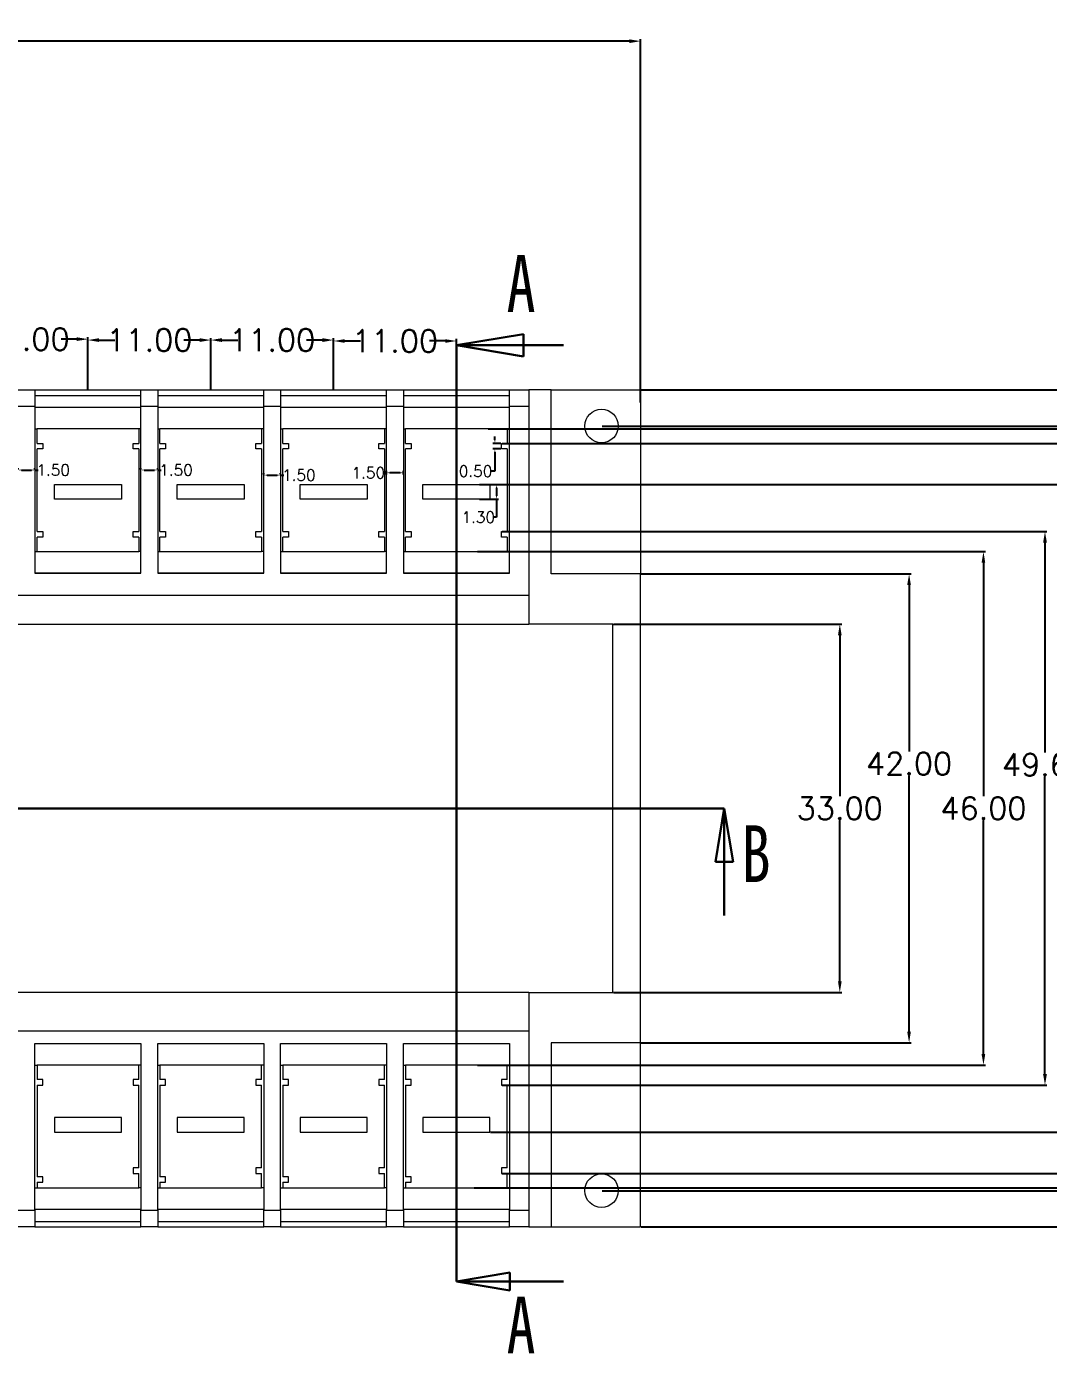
# Model space of a CAD drawing. Header units: inches. Extents: x 2858 to 4955, y 1126 to 1648.
# Drawn here: x 3147.8 to 3239.4, y 1414.1 to 1533 of the extents above; entities that cross this region are included whole.
import ezdxf

# ---------------------------------------------------------------- set-up
doc = ezdxf.new("R2010")
doc.units = ezdxf.units.IN
doc.header["$LTSCALE"] = 15
doc.linetypes.add('PHANTOM', pattern=[12.7, 6.35, -1.27, 1.27, -1.27, 1.27, -1.27])
doc.styles.add('SLDTEXTSTYLE0', font='TXT', dxfattribs={"width": 0.75})
doc.styles.get("Standard").update_dxf_attribs({"font": 'txt', "bigfont": 'gbcbig.shx'})
doc.dimstyles.new('1.5', dxfattribs={"dimtxt": 1, "dimasz": 0.3, "dimexe": 0.18, "dimexo": 0.0625, "dimgap": 0.09, "dimtad": 0, "dimtih": 1, "dimtoh": 1, "dimzin": 0, "dimdsep": 46, "dimtxsty": 'Standard', "dimcen": 0, "dimadec": 0, "dimazin": 2, "dimtfac": 1, "dimtofl": 0, "dimtmove": 0, "dimatfit": 3, "dimfxl": 1, "dimtolj": 1, "dimtzin": 0, "dimarcsym": 0})
doc.dimstyles.new('2.5', dxfattribs={"dimtxt": 2, "dimasz": 1, "dimexe": 0.18, "dimexo": 0.0625, "dimgap": 0.09, "dimtad": 0, "dimtih": 1, "dimtoh": 1, "dimzin": 0, "dimdsep": 46, "dimtxsty": 'Standard', "dimcen": 1, "dimadec": 0, "dimazin": 2, "dimtfac": 1, "dimtofl": 0, "dimtmove": 0, "dimatfit": 3, "dimfxl": 1, "dimtolj": 1, "dimtzin": 0, "dimarcsym": 0})

# ---------------------------------------------------------------- blocks, each defined once
blk = doc.blocks.new('_CLOSED')
at = {"color": 0, "linetype": 'ByBlock', "lineweight": -2}
for p, q in [((-1, 0.166667), (0, 0)), ((-1, 0.166667), (-1, -0.166667)), ((0, 0), (-1, -0.166667)), ((0, 0), (-1, 0))]:
    blk.add_line(p, q, dxfattribs=at)
blk = doc.blocks.new('*D381')
at = {"color": 0, "lineweight": -2}
for p, q in [((3202.89, 1500.43), (3271.88, 1500.43)), ((3271.7, 1499.43), (3271.7, 1464.02)), ((3271.7, 1426.43), (3271.7, 1461.84)), ((3202.89, 1425.43), (3271.88, 1425.43))]:
    blk.add_line(p, q, dxfattribs=at)
at = {"color": 0}
for points in [[(3271.54, 1499.43), (3271.87, 1499.43), (3271.7, 1500.43)], [(3271.54, 1426.43), (3271.87, 1426.43), (3271.7, 1425.43)]]:
    blk.add_solid(points, dxfattribs=at)
at = {"layer": 'Defpoints', "color": 0}
for p in [(3202.83, 1500.43), (3271.7, 1500.43), (3202.83, 1425.43)]:
    blk.add_point(p, dxfattribs=at)
at = {"color": 0, "insert": (3271.7, 1462.93), "char_height": 2, "attachment_point": 5}
blk.add_mtext('\\A1;75.00', dxfattribs=at)
blk = doc.blocks.new('*D382')
at = {"color": 0, "lineweight": -2}
for p, q in [((3199.39, 1497.18), (3264.96, 1497.18)), ((3264.78, 1496.18), (3264.78, 1458.49)), ((3264.78, 1429.68), (3264.78, 1456.31)), ((3199.39, 1428.68), (3264.96, 1428.68))]:
    blk.add_line(p, q, dxfattribs=at)
at = {"color": 0}
for points in [[(3264.61, 1496.18), (3264.94, 1496.18), (3264.78, 1497.18)], [(3264.61, 1429.68), (3264.94, 1429.68), (3264.78, 1428.68)]]:
    blk.add_solid(points, dxfattribs=at)
at = {"layer": 'Defpoints', "color": 0}
for p in [(3199.33, 1497.18), (3264.78, 1497.18), (3199.33, 1428.68)]:
    blk.add_point(p, dxfattribs=at)
at = {"color": 0, "insert": (3264.78, 1457.4), "char_height": 2, "attachment_point": 5}
blk.add_mtext('\\A1;68.50', dxfattribs=at)
blk = doc.blocks.new('*D384')
at = {"color": 0, "lineweight": -2}
for p, q in [((3200.39, 1479.43), (3220.85, 1479.43)), ((3220.67, 1478.43), (3220.67, 1464.02)), ((3220.67, 1447.43), (3220.67, 1461.84)), ((3200.39, 1446.43), (3220.85, 1446.43))]:
    blk.add_line(p, q, dxfattribs=at)
at = {"color": 0}
for points in [[(3220.51, 1478.43), (3220.84, 1478.43), (3220.67, 1479.43)], [(3220.51, 1447.43), (3220.84, 1447.43), (3220.67, 1446.43)]]:
    blk.add_solid(points, dxfattribs=at)
at = {"layer": 'Defpoints', "color": 0}
for p in [(3200.33, 1479.43), (3220.67, 1479.43), (3200.33, 1446.43)]:
    blk.add_point(p, dxfattribs=at)
at = {"color": 0, "insert": (3220.67, 1462.93), "char_height": 2, "attachment_point": 5}
blk.add_mtext('\\A1;33.00', dxfattribs=at)
blk = doc.blocks.new('*D385')
at = {"color": 0, "lineweight": -2}
for p, q in [((3202.89, 1483.93), (3227.06, 1483.93)), ((3226.88, 1482.93), (3226.88, 1468.03)), ((3226.88, 1442.93), (3226.88, 1465.85)), ((3202.89, 1441.93), (3227.06, 1441.93))]:
    blk.add_line(p, q, dxfattribs=at)
at = {"color": 0}
for points in [[(3226.71, 1482.93), (3227.04, 1482.93), (3226.88, 1483.93)], [(3226.71, 1442.93), (3227.04, 1442.93), (3226.88, 1441.93)]]:
    blk.add_solid(points, dxfattribs=at)
at = {"layer": 'Defpoints', "color": 0}
for p in [(3202.83, 1483.93), (3226.88, 1483.93), (3202.83, 1441.93)]:
    blk.add_point(p, dxfattribs=at)
at = {"color": 0, "insert": (3226.88, 1466.94), "char_height": 2, "attachment_point": 5}
blk.add_mtext('\\A1;42.00', dxfattribs=at)
blk = doc.blocks.new('*D386')
at = {"color": 0, "lineweight": -2}
for p, q in [((3188.23, 1485.93), (3233.72, 1485.93)), ((3233.54, 1484.93), (3233.54, 1464.02)), ((3233.54, 1440.93), (3233.54, 1461.84)), ((3188.23, 1439.93), (3233.72, 1439.93))]:
    blk.add_line(p, q, dxfattribs=at)
at = {"color": 0}
for points in [[(3233.37, 1484.93), (3233.7, 1484.93), (3233.54, 1485.93)], [(3233.37, 1440.93), (3233.7, 1440.93), (3233.54, 1439.93)]]:
    blk.add_solid(points, dxfattribs=at)
at = {"layer": 'Defpoints', "color": 0}
for p in [(3188.17, 1485.93), (3233.54, 1485.93), (3188.17, 1439.93)]:
    blk.add_point(p, dxfattribs=at)
at = {"color": 0, "insert": (3233.54, 1462.93), "char_height": 2, "attachment_point": 5}
blk.add_mtext('\\A1;46.00', dxfattribs=at)
blk = doc.blocks.new('*D387')
at = {"color": 0, "lineweight": -2}
for p, q in [((3190.44, 1487.73), (3239.23, 1487.73)), ((3239.05, 1486.73), (3239.05, 1467.93)), ((3239.05, 1439.13), (3239.05, 1465.75)), ((3190.44, 1438.13), (3239.23, 1438.13))]:
    blk.add_line(p, q, dxfattribs=at)
at = {"color": 0}
for points in [[(3238.88, 1486.73), (3239.22, 1486.73), (3239.05, 1487.73)], [(3238.88, 1439.13), (3239.22, 1439.13), (3239.05, 1438.13)]]:
    blk.add_solid(points, dxfattribs=at)
at = {"layer": 'Defpoints', "color": 0}
for p in [(3190.38, 1487.73), (3190.38, 1438.13), (3239.05, 1438.13)]:
    blk.add_point(p, dxfattribs=at)
at = {"color": 0, "insert": (3239.05, 1466.84), "char_height": 2, "attachment_point": 5}
blk.add_mtext('\\A1;49.60', dxfattribs=at)
blk = doc.blocks.new('*D388')
at = {"color": 0, "lineweight": -2}
for p, q in [((3189.39, 1491.93), (3246.73, 1491.93)), ((3246.55, 1490.93), (3246.55, 1464.02)), ((3246.55, 1434.93), (3246.55, 1461.84)), ((3189.39, 1433.93), (3246.73, 1433.93))]:
    blk.add_line(p, q, dxfattribs=at)
at = {"color": 0}
for points in [[(3246.38, 1490.93), (3246.71, 1490.93), (3246.55, 1491.93)], [(3246.38, 1434.93), (3246.71, 1434.93), (3246.55, 1433.93)]]:
    blk.add_solid(points, dxfattribs=at)
at = {"layer": 'Defpoints', "color": 0}
for p in [(3189.33, 1491.93), (3246.55, 1491.93), (3189.33, 1433.93)]:
    blk.add_point(p, dxfattribs=at)
at = {"color": 0, "insert": (3246.55, 1462.93), "char_height": 2, "attachment_point": 5}
blk.add_mtext('\\A1;58.00', dxfattribs=at)
blk = doc.blocks.new('*D389')
at = {"color": 0, "lineweight": -2}
for p, q in [((3190.44, 1495.63), (3253.83, 1495.63)), ((3253.65, 1494.63), (3253.65, 1468.47)), ((3253.65, 1431.23), (3253.65, 1466.29)), ((3190.44, 1430.23), (3253.83, 1430.23))]:
    blk.add_line(p, q, dxfattribs=at)
at = {"color": 0}
for points in [[(3253.48, 1494.63), (3253.81, 1494.63), (3253.65, 1495.63)], [(3253.48, 1431.23), (3253.81, 1431.23), (3253.65, 1430.23)]]:
    blk.add_solid(points, dxfattribs=at)
at = {"layer": 'Defpoints', "color": 0}
for p in [(3190.38, 1495.63), (3253.65, 1495.63), (3190.38, 1430.23)]:
    blk.add_point(p, dxfattribs=at)
at = {"color": 0, "insert": (3253.65, 1467.38), "char_height": 2, "attachment_point": 5}
blk.add_mtext('\\A1;65.40', dxfattribs=at)
blk = doc.blocks.new('*D390')
at = {"color": 0, "lineweight": -2}
for p, q in [((3189.17, 1496.93), (3259.57, 1496.93)), ((3259.39, 1495.93), (3259.39, 1464.02)), ((3259.39, 1429.93), (3259.39, 1461.84)), ((3187.93, 1428.93), (3259.57, 1428.93))]:
    blk.add_line(p, q, dxfattribs=at)
at = {"color": 0}
for points in [[(3259.23, 1495.93), (3259.56, 1495.93), (3259.39, 1496.93)], [(3259.23, 1429.93), (3259.56, 1429.93), (3259.39, 1428.93)]]:
    blk.add_solid(points, dxfattribs=at)
at = {"layer": 'Defpoints', "color": 0}
for p in [(3189.11, 1496.93), (3187.87, 1428.93), (3259.39, 1428.93)]:
    blk.add_point(p, dxfattribs=at)
at = {"color": 0, "insert": (3259.39, 1462.93), "char_height": 2, "attachment_point": 5}
blk.add_mtext('\\A1;68.00', dxfattribs=at)
blk = doc.blocks.new('*D391')
at = {"color": 0, "lineweight": -2}
for p, q in [((3070.83, 1500.49), (3070.83, 1531.84)), ((3071.83, 1531.66), (3132.41, 1531.66)), ((3201.83, 1531.66), (3141.25, 1531.66)), ((3202.83, 1499.3), (3202.83, 1531.84))]:
    blk.add_line(p, q, dxfattribs=at)
at = {"color": 0}
for points in [[(3071.83, 1531.82), (3071.83, 1531.49), (3070.83, 1531.66)], [(3201.83, 1531.82), (3201.83, 1531.49), (3202.83, 1531.66)]]:
    blk.add_solid(points, dxfattribs=at)
at = {"layer": 'Defpoints', "color": 0}
for p in [(3202.83, 1531.66), (3070.83, 1500.43), (3202.83, 1499.24)]:
    blk.add_point(p, dxfattribs=at)
at = {"color": 0, "insert": (3136.83, 1531.66), "char_height": 2, "attachment_point": 5}
blk.add_mtext('\\A1;132.00', dxfattribs=at)
blk = doc.blocks.new('*D393')
at = {"color": 0, "lineweight": -2}
for p, q in [((3190.32, 1495.63), (3189.6, 1495.63)), ((3189.78, 1495.93), (3189.78, 1496.23)), ((3190.32, 1495.13), (3189.6, 1495.13)), ((3189.78, 1494.83), (3189.78, 1493.13)), ((3189.78, 1493.13), (3189.48, 1493.13))]:
    blk.add_line(p, q, dxfattribs=at)
at = {"color": 0}
for points in [[(3189.73, 1495.93), (3189.83, 1495.93), (3189.78, 1495.63)], [(3189.73, 1494.83), (3189.83, 1494.83), (3189.78, 1495.13)]]:
    blk.add_solid(points, dxfattribs=at)
at = {"layer": 'Defpoints', "color": 0}
for p in [(3189.78, 1495.63), (3190.38, 1495.63), (3190.38, 1495.13)]:
    blk.add_point(p, dxfattribs=at)
at = {"color": 0, "insert": (3188.05, 1493.13), "char_height": 1, "attachment_point": 5}
blk.add_mtext('\\A1;0.50', dxfattribs=at)
blk = doc.blocks.new('*D394')
at = {"color": 0, "lineweight": -2}
for p, q in [((3188.41, 1491.93), (3190.11, 1491.93)), ((3189.93, 1491.63), (3189.93, 1490.93)), ((3188.41, 1490.63), (3190.11, 1490.63)), ((3189.93, 1490.63), (3189.93, 1489.01)), ((3189.93, 1489.01), (3189.63, 1489.01))]:
    blk.add_line(p, q, dxfattribs=at)
at = {"color": 0}
for points in [[(3189.88, 1491.63), (3189.98, 1491.63), (3189.93, 1491.93)], [(3189.88, 1490.93), (3189.98, 1490.93), (3189.93, 1490.63)]]:
    blk.add_solid(points, dxfattribs=at)
at = {"layer": 'Defpoints', "color": 0}
for p in [(3188.34, 1491.93), (3188.34, 1490.63), (3189.93, 1490.63)]:
    blk.add_point(p, dxfattribs=at)
at = {"color": 0, "insert": (3188.29, 1489.01), "char_height": 1, "attachment_point": 5}
blk.add_mtext('\\A1;1.30', dxfattribs=at)
blk = doc.blocks.new('*D402')
at = {"color": 0, "lineweight": -2}
for p, q in [((3142.33, 1500.55), (3142.33, 1505.14)), ((3143.33, 1504.96), (3144.74, 1504.96)), ((3152.33, 1504.96), (3150.92, 1504.96)), ((3153.33, 1500.49), (3153.33, 1505.14))]:
    blk.add_line(p, q, dxfattribs=at)
at = {"color": 0}
for points in [[(3143.33, 1505.13), (3143.33, 1504.8), (3142.33, 1504.96)], [(3152.33, 1505.13), (3152.33, 1504.8), (3153.33, 1504.96)]]:
    blk.add_solid(points, dxfattribs=at)
at = {"layer": 'Defpoints', "color": 0}
for p in [(3153.33, 1504.96), (3142.33, 1500.49), (3153.33, 1500.43)]:
    blk.add_point(p, dxfattribs=at)
at = {"color": 0, "insert": (3147.83, 1504.96), "char_height": 2, "attachment_point": 5}
blk.add_mtext('\\A1;11.00', dxfattribs=at)
blk = doc.blocks.new('*D403')
at = {"color": 0, "lineweight": -2}
for p, q in [((3153.33, 1500.55), (3153.33, 1505.06)), ((3164.33, 1500.55), (3164.33, 1505.06)), ((3154.33, 1504.88), (3155.74, 1504.88)), ((3163.33, 1504.88), (3161.92, 1504.88))]:
    blk.add_line(p, q, dxfattribs=at)
at = {"color": 0}
for points in [[(3154.33, 1505.05), (3154.33, 1504.71), (3153.33, 1504.88)], [(3163.33, 1505.05), (3163.33, 1504.71), (3164.33, 1504.88)]]:
    blk.add_solid(points, dxfattribs=at)
at = {"layer": 'Defpoints', "color": 0}
for p in [(3164.33, 1504.88), (3153.33, 1500.49), (3164.33, 1500.49)]:
    blk.add_point(p, dxfattribs=at)
at = {"color": 0, "insert": (3158.83, 1504.88), "char_height": 2, "attachment_point": 5}
blk.add_mtext('\\A1;11.00', dxfattribs=at)
blk = doc.blocks.new('*D404')
at = {"color": 0, "lineweight": -2}
for p, q in [((3164.33, 1500.49), (3164.33, 1505.06)), ((3175.33, 1500.49), (3175.33, 1505.06)), ((3165.33, 1504.88), (3166.74, 1504.88)), ((3174.33, 1504.88), (3172.92, 1504.88))]:
    blk.add_line(p, q, dxfattribs=at)
at = {"color": 0}
for points in [[(3165.33, 1505.05), (3165.33, 1504.71), (3164.33, 1504.88)], [(3174.33, 1505.05), (3174.33, 1504.71), (3175.33, 1504.88)]]:
    blk.add_solid(points, dxfattribs=at)
at = {"layer": 'Defpoints', "color": 0}
for p in [(3175.33, 1504.88), (3164.33, 1500.43), (3175.33, 1500.43)]:
    blk.add_point(p, dxfattribs=at)
at = {"color": 0, "insert": (3169.83, 1504.88), "char_height": 2, "attachment_point": 5}
blk.add_mtext('\\A1;11.00', dxfattribs=at)
blk = doc.blocks.new('*D405')
at = {"color": 0, "lineweight": -2}
for p, q in [((3175.33, 1500.49), (3175.33, 1504.98)), ((3186.33, 1500.49), (3186.33, 1504.98)), ((3176.33, 1504.8), (3177.74, 1504.8)), ((3185.33, 1504.8), (3183.92, 1504.8))]:
    blk.add_line(p, q, dxfattribs=at)
at = {"color": 0}
for points in [[(3176.33, 1504.96), (3176.33, 1504.63), (3175.33, 1504.8)], [(3185.33, 1504.96), (3185.33, 1504.63), (3186.33, 1504.8)]]:
    blk.add_solid(points, dxfattribs=at)
at = {"layer": 'Defpoints', "color": 0}
for p in [(3175.33, 1504.8), (3175.33, 1500.43), (3186.33, 1500.43)]:
    blk.add_point(p, dxfattribs=at)
at = {"color": 0, "insert": (3180.83, 1504.8), "char_height": 2, "attachment_point": 5}
blk.add_mtext('\\A1;11.00', dxfattribs=at)
blk = doc.blocks.new('*D416')
at = {"color": 0, "lineweight": -2}
for p, q in [((3147.08, 1493.3), (3147.08, 1493.42)), ((3147.38, 1493.24), (3148.28, 1493.24)), ((3148.58, 1493.3), (3148.58, 1493.42)), ((3148.58, 1493.24), (3148.88, 1493.24))]:
    blk.add_line(p, q, dxfattribs=at)
at = {"color": 0}
for points in [[(3147.38, 1493.29), (3147.38, 1493.19), (3147.08, 1493.24)], [(3148.28, 1493.29), (3148.28, 1493.19), (3148.58, 1493.24)]]:
    blk.add_solid(points, dxfattribs=at)
at = {"layer": 'Defpoints', "color": 0}
for p in [(3147.08, 1493.24), (3148.58, 1493.24), (3148.58, 1493.24)]:
    blk.add_point(p, dxfattribs=at)
at = {"color": 0, "insert": (3150.22, 1493.24), "char_height": 1, "attachment_point": 5}
blk.add_mtext('\\A1;1.50', dxfattribs=at)
blk = doc.blocks.new('*D417')
at = {"color": 0, "lineweight": -2}
for p, q in [((3158.08, 1493.3), (3158.08, 1493.42)), ((3158.38, 1493.24), (3159.28, 1493.24)), ((3159.58, 1493.3), (3159.58, 1493.42)), ((3159.58, 1493.24), (3159.88, 1493.24))]:
    blk.add_line(p, q, dxfattribs=at)
at = {"color": 0}
for points in [[(3158.38, 1493.29), (3158.38, 1493.19), (3158.08, 1493.24)], [(3159.28, 1493.29), (3159.28, 1493.19), (3159.58, 1493.24)]]:
    blk.add_solid(points, dxfattribs=at)
at = {"layer": 'Defpoints', "color": 0}
for p in [(3158.08, 1493.24), (3159.58, 1493.24), (3159.58, 1493.24)]:
    blk.add_point(p, dxfattribs=at)
at = {"color": 0, "insert": (3161.22, 1493.24), "char_height": 1, "attachment_point": 5}
blk.add_mtext('\\A1;1.50', dxfattribs=at)
blk = doc.blocks.new('*D418')
at = {"color": 0, "lineweight": -2}
for p, q in [((3169.08, 1492.84), (3169.08, 1492.96)), ((3169.38, 1492.78), (3170.28, 1492.78)), ((3170.58, 1492.84), (3170.58, 1492.96)), ((3170.58, 1492.78), (3170.88, 1492.78))]:
    blk.add_line(p, q, dxfattribs=at)
at = {"color": 0}
for points in [[(3169.38, 1492.83), (3169.38, 1492.73), (3169.08, 1492.78)], [(3170.28, 1492.83), (3170.28, 1492.73), (3170.58, 1492.78)]]:
    blk.add_solid(points, dxfattribs=at)
at = {"layer": 'Defpoints', "color": 0}
for p in [(3169.08, 1492.78), (3170.58, 1492.78), (3170.58, 1492.78)]:
    blk.add_point(p, dxfattribs=at)
at = {"color": 0, "insert": (3172.22, 1492.78), "char_height": 1, "attachment_point": 5}
blk.add_mtext('\\A1;1.50', dxfattribs=at)
blk = doc.blocks.new('*D419')
at = {"color": 0, "lineweight": -2}
for p, q in [((3180.08, 1492.84), (3180.08, 1493.17)), ((3181.58, 1492.84), (3181.58, 1493.17)), ((3180.08, 1492.99), (3179.78, 1492.99)), ((3181.28, 1492.99), (3180.38, 1492.99))]:
    blk.add_line(p, q, dxfattribs=at)
at = {"color": 0}
for points in [[(3180.38, 1493.04), (3180.38, 1492.94), (3180.08, 1492.99)], [(3181.28, 1493.04), (3181.28, 1492.94), (3181.58, 1492.99)]]:
    blk.add_solid(points, dxfattribs=at)
at = {"layer": 'Defpoints', "color": 0}
for p in [(3180.08, 1492.99), (3180.08, 1492.78), (3181.58, 1492.78)]:
    blk.add_point(p, dxfattribs=at)
at = {"color": 0, "insert": (3178.44, 1492.99), "char_height": 1, "attachment_point": 5}
blk.add_mtext('\\A1;1.50', dxfattribs=at)

msp = doc.modelspace()

# ---------------------------------------------------------------- linework, layer by layer
at = {"color": 1, "linetype": 'PHANTOM', "lineweight": 30}
for p, q in [((3186.33, 1504.41), (3186.33, 1420.548)), ((3210.327, 1462.93), (3060.792, 1462.93))]:
    msp.add_line(p, q, dxfattribs=at)
at = {"color": 7, "linetype": 'Continuous', "lineweight": 30}
for p, q in [((3195.93, 1504.41), (3186.33, 1504.41)), ((3210.327, 1453.33), (3210.327, 1462.93)), ((3195.93, 1420.548), (3186.33, 1420.548))]:
    msp.add_line(p, q, dxfattribs=at)
at = {"color": 7, "linetype": 'Continuous', "lineweight": 15}
for p, q in [((3147.08, 1500.43), (3148.58, 1500.43)), ((3148.58, 1500.43), (3148.58, 1498.93)), ((3148.58, 1500.43), (3158.08, 1500.43)), ((3158.08, 1500.43), (3159.58, 1500.43)), ((3158.08, 1498.93), (3158.08, 1500.43)), ((3159.58, 1500.43), (3159.58, 1498.93)), ((3159.58, 1500.43), (3169.08, 1500.43)), ((3169.08, 1500.43), (3170.58, 1500.43)), ((3169.08, 1498.93), (3169.08, 1500.43)), ((3170.58, 1500.43), (3170.58, 1498.93)), ((3170.58, 1500.43), (3180.08, 1500.43)), ((3180.08, 1500.43), (3181.58, 1500.43)), ((3180.08, 1498.93), (3180.08, 1500.43)), ((3181.58, 1500.43), (3181.58, 1498.93)), ((3181.58, 1500.43), (3191.08, 1500.43)), ((3191.08, 1498.93), (3191.08, 1500.43)), ((3191.08, 1500.43), (3192.83, 1500.43)), ((3192.83, 1500.43), (3192.83, 1479.43)), ((3194.83, 1500.43), (3192.83, 1500.43)), ((3194.83, 1483.93), (3194.83, 1500.43)), ((3194.83, 1500.43), (3202.83, 1500.43)), ((3202.83, 1500.43), (3202.83, 1483.93)), ((3148.58, 1499.93), (3158.08, 1499.93)), ((3159.58, 1499.93), (3169.08, 1499.93)), ((3170.58, 1499.93), (3180.08, 1499.93)), ((3181.58, 1499.93), (3191.08, 1499.93)), ((3148.58, 1498.93), (3147.08, 1498.93)), ((3148.58, 1498.93), (3148.58, 1483.988)), ((3148.58, 1498.87), (3158.08, 1498.87)), ((3158.08, 1483.988), (3158.08, 1498.93)), ((3159.58, 1498.93), (3158.08, 1498.93)), ((3159.58, 1498.93), (3159.58, 1483.988)), ((3159.58, 1498.87), (3169.08, 1498.87)), ((3169.08, 1483.988), (3169.08, 1498.93)), ((3170.58, 1498.93), (3169.08, 1498.93)), ((3170.58, 1498.93), (3170.58, 1483.988)), ((3170.58, 1498.87), (3180.08, 1498.87)), ((3180.08, 1483.988), (3180.08, 1498.93)), ((3181.58, 1498.93), (3180.08, 1498.93)), ((3181.58, 1498.93), (3181.58, 1483.988)), ((3181.58, 1498.87), (3191.08, 1498.87)), ((3192.83, 1498.93), (3191.08, 1498.93)), ((3191.08, 1483.988), (3191.08, 1498.93)), ((3148.58, 1496.93), (3148.78, 1496.93)), ((3157.88, 1496.93), (3148.78, 1496.93)), ((3148.78, 1495.63), (3148.78, 1496.93)), ((3158.08, 1496.93), (3157.88, 1496.93)), ((3157.88, 1496.93), (3157.88, 1495.63)), ((3159.58, 1496.93), (3159.78, 1496.93)), ((3168.88, 1496.93), (3159.78, 1496.93)), ((3159.78, 1495.63), (3159.78, 1496.93)), ((3169.08, 1496.93), (3168.88, 1496.93)), ((3168.88, 1496.93), (3168.88, 1495.63)), ((3170.58, 1496.93), (3170.78, 1496.93)), ((3179.88, 1496.93), (3170.78, 1496.93)), ((3170.78, 1495.63), (3170.78, 1496.93)), ((3180.08, 1496.93), (3179.88, 1496.93)), ((3179.88, 1496.93), (3179.88, 1495.63)), ((3181.58, 1496.93), (3181.78, 1496.93)), ((3190.88, 1496.93), (3181.78, 1496.93)), ((3181.78, 1495.63), (3181.78, 1496.93)), ((3191.08, 1496.93), (3190.88, 1496.93)), ((3190.88, 1496.93), (3190.88, 1495.63)), ((3148.78, 1495.63), (3149.28, 1495.63)), ((3149.28, 1495.63), (3149.28, 1495.13)), ((3157.38, 1495.63), (3157.88, 1495.63)), ((3157.38, 1495.13), (3157.38, 1495.63)), ((3159.78, 1495.63), (3160.28, 1495.63)), ((3160.28, 1495.63), (3160.28, 1495.13)), ((3168.38, 1495.13), (3168.38, 1495.63)), ((3168.38, 1495.63), (3168.88, 1495.63)), ((3170.78, 1495.63), (3171.28, 1495.63)), ((3171.28, 1495.63), (3171.28, 1495.13)), ((3179.38, 1495.13), (3179.38, 1495.63)), ((3179.38, 1495.63), (3179.88, 1495.63)), ((3181.78, 1495.63), (3182.28, 1495.63)), ((3182.28, 1495.63), (3182.28, 1495.13)), ((3190.38, 1495.13), (3190.38, 1495.63)), ((3190.38, 1495.63), (3190.88, 1495.63)), ((3149.28, 1495.13), (3148.78, 1495.13)), ((3148.78, 1487.73), (3148.78, 1495.13)), ((3157.88, 1495.13), (3157.38, 1495.13)), ((3157.88, 1495.13), (3157.88, 1487.73)), ((3160.28, 1495.13), (3159.78, 1495.13)), ((3159.78, 1487.73), (3159.78, 1495.13)), ((3168.88, 1495.13), (3168.38, 1495.13)), ((3168.88, 1495.13), (3168.88, 1487.73)), ((3171.28, 1495.13), (3170.78, 1495.13)), ((3170.78, 1487.73), (3170.78, 1495.13)), ((3179.88, 1495.13), (3179.38, 1495.13)), ((3179.88, 1495.13), (3179.88, 1487.73)), ((3182.28, 1495.13), (3181.78, 1495.13)), ((3181.78, 1487.73), (3181.78, 1495.13)), ((3190.88, 1495.13), (3190.38, 1495.13)), ((3190.88, 1495.13), (3190.88, 1487.73)), ((3150.33, 1491.93), (3156.33, 1491.93)), ((3150.33, 1490.63), (3150.33, 1491.93)), ((3156.33, 1491.93), (3156.33, 1490.63)), ((3161.33, 1491.93), (3167.33, 1491.93)), ((3161.33, 1490.63), (3161.33, 1491.93)), ((3167.33, 1491.93), (3167.33, 1490.63)), ((3172.33, 1491.93), (3178.33, 1491.93)), ((3172.33, 1490.63), (3172.33, 1491.93)), ((3178.33, 1491.93), (3178.33, 1490.63)), ((3183.33, 1490.63), (3183.33, 1491.93)), ((3183.33, 1491.93), (3189.33, 1491.93)), ((3189.33, 1491.93), (3189.33, 1490.63)), ((3156.33, 1490.63), (3150.33, 1490.63)), ((3167.33, 1490.63), (3161.33, 1490.63)), ((3178.33, 1490.63), (3172.33, 1490.63)), ((3189.33, 1490.63), (3183.33, 1490.63)), ((3148.78, 1487.73), (3149.28, 1487.73)), ((3149.28, 1487.23), (3148.78, 1487.23)), ((3148.78, 1485.93), (3148.78, 1487.23)), ((3149.28, 1487.73), (3149.28, 1487.23)), ((3157.38, 1487.23), (3157.38, 1487.73)), ((3157.38, 1487.73), (3157.88, 1487.73)), ((3157.88, 1487.23), (3157.38, 1487.23)), ((3157.88, 1487.23), (3157.88, 1485.93)), ((3159.78, 1487.73), (3160.28, 1487.73)), ((3160.28, 1487.23), (3159.78, 1487.23)), ((3159.78, 1485.93), (3159.78, 1487.23)), ((3160.28, 1487.73), (3160.28, 1487.23)), ((3168.38, 1487.23), (3168.38, 1487.73)), ((3168.38, 1487.73), (3168.88, 1487.73)), ((3168.88, 1487.23), (3168.38, 1487.23)), ((3168.88, 1487.23), (3168.88, 1485.93)), ((3170.78, 1487.73), (3171.28, 1487.73)), ((3171.28, 1487.23), (3170.78, 1487.23)), ((3170.78, 1485.93), (3170.78, 1487.23)), ((3171.28, 1487.73), (3171.28, 1487.23)), ((3179.38, 1487.23), (3179.38, 1487.73)), ((3179.38, 1487.73), (3179.88, 1487.73)), ((3179.88, 1487.23), (3179.38, 1487.23)), ((3179.88, 1487.23), (3179.88, 1485.93)), ((3181.78, 1487.73), (3182.28, 1487.73)), ((3182.28, 1487.23), (3181.78, 1487.23)), ((3181.78, 1485.93), (3181.78, 1487.23)), ((3182.28, 1487.73), (3182.28, 1487.23)), ((3190.38, 1487.23), (3190.38, 1487.73)), ((3190.38, 1487.73), (3190.88, 1487.73)), ((3190.88, 1487.23), (3190.38, 1487.23)), ((3190.88, 1487.23), (3190.88, 1485.93)), ((3148.58, 1485.93), (3148.78, 1485.93)), ((3148.78, 1485.93), (3157.88, 1485.93)), ((3158.08, 1485.93), (3157.88, 1485.93)), ((3159.58, 1485.93), (3159.78, 1485.93)), ((3159.78, 1485.93), (3168.88, 1485.93)), ((3169.08, 1485.93), (3168.88, 1485.93)), ((3170.58, 1485.93), (3170.78, 1485.93)), ((3170.78, 1485.93), (3179.88, 1485.93)), ((3180.08, 1485.93), (3179.88, 1485.93)), ((3181.58, 1485.93), (3181.78, 1485.93)), ((3181.78, 1485.93), (3190.88, 1485.93)), ((3191.08, 1485.93), (3190.88, 1485.93)), ((3158.08, 1483.99), (3148.58, 1483.99)), ((3148.58, 1483.988), (3158.08, 1483.988)), ((3169.08, 1483.99), (3159.58, 1483.99)), ((3159.58, 1483.988), (3169.08, 1483.988)), ((3180.08, 1483.99), (3170.58, 1483.99)), ((3170.58, 1483.988), (3180.08, 1483.988)), ((3191.08, 1483.99), (3181.58, 1483.99)), ((3181.58, 1483.988), (3191.08, 1483.988)), ((3202.83, 1483.93), (3194.83, 1483.93)), ((3202.83, 1441.93), (3202.83, 1483.93)), ((3192.83, 1481.988), (3080.83, 1481.988)), ((3080.83, 1479.43), (3192.83, 1479.43)), ((3200.33, 1479.43), (3192.83, 1479.43)), ((3200.33, 1446.43), (3200.33, 1479.43)), ((3192.83, 1446.43), (3080.83, 1446.43)), ((3192.83, 1446.43), (3200.33, 1446.43)), ((3192.83, 1446.43), (3192.83, 1425.43)), ((3080.83, 1442.988), (3192.83, 1442.988)), ((3202.83, 1441.93), (3194.83, 1441.93)), ((3194.83, 1441.93), (3194.83, 1425.43)), ((3202.83, 1425.43), (3202.83, 1441.93)), ((3148.58, 1441.871), (3158.08, 1441.871)), ((3148.58, 1426.93), (3148.58, 1441.871)), ((3148.58, 1441.87), (3158.08, 1441.87)), ((3158.08, 1441.871), (3158.08, 1426.93)), ((3159.58, 1441.871), (3169.08, 1441.871)), ((3159.58, 1426.93), (3159.58, 1441.871)), ((3159.58, 1441.87), (3169.08, 1441.87)), ((3169.08, 1441.871), (3169.08, 1426.93)), ((3170.58, 1441.871), (3180.08, 1441.871)), ((3170.58, 1426.93), (3170.58, 1441.871)), ((3170.58, 1441.87), (3180.08, 1441.87)), ((3180.08, 1441.871), (3180.08, 1426.93)), ((3181.58, 1441.871), (3191.08, 1441.871)), ((3181.58, 1426.93), (3181.58, 1441.871)), ((3181.58, 1441.87), (3191.08, 1441.87)), ((3191.08, 1441.871), (3191.08, 1426.93)), ((3148.58, 1439.93), (3148.78, 1439.93)), ((3157.88, 1439.93), (3148.78, 1439.93)), ((3148.78, 1439.93), (3148.78, 1438.63)), ((3158.08, 1439.93), (3157.88, 1439.93)), ((3157.88, 1438.63), (3157.88, 1439.93)), ((3159.58, 1439.93), (3159.78, 1439.93)), ((3168.88, 1439.93), (3159.78, 1439.93)), ((3159.78, 1439.93), (3159.78, 1438.63)), ((3169.08, 1439.93), (3168.88, 1439.93)), ((3168.88, 1438.63), (3168.88, 1439.93)), ((3170.58, 1439.93), (3170.78, 1439.93)), ((3179.88, 1439.93), (3170.78, 1439.93)), ((3170.78, 1439.93), (3170.78, 1438.63)), ((3180.08, 1439.93), (3179.88, 1439.93)), ((3179.88, 1438.63), (3179.88, 1439.93)), ((3181.58, 1439.93), (3181.78, 1439.93)), ((3190.88, 1439.93), (3181.78, 1439.93)), ((3181.78, 1439.93), (3181.78, 1438.63)), ((3191.08, 1439.93), (3190.88, 1439.93)), ((3190.88, 1438.63), (3190.88, 1439.93)), ((3149.28, 1438.63), (3148.78, 1438.63)), ((3149.28, 1438.13), (3149.28, 1438.63)), ((3157.38, 1438.63), (3157.38, 1438.13)), ((3157.88, 1438.63), (3157.38, 1438.63)), ((3160.28, 1438.63), (3159.78, 1438.63)), ((3160.28, 1438.13), (3160.28, 1438.63)), ((3168.88, 1438.63), (3168.38, 1438.63)), ((3168.38, 1438.63), (3168.38, 1438.13)), ((3171.28, 1438.63), (3170.78, 1438.63)), ((3171.28, 1438.13), (3171.28, 1438.63)), ((3179.38, 1438.63), (3179.38, 1438.13)), ((3179.88, 1438.63), (3179.38, 1438.63)), ((3182.28, 1438.63), (3181.78, 1438.63)), ((3182.28, 1438.13), (3182.28, 1438.63)), ((3190.38, 1438.63), (3190.38, 1438.13)), ((3190.88, 1438.63), (3190.38, 1438.63)), ((3148.78, 1438.13), (3149.28, 1438.13)), ((3148.78, 1438.13), (3148.78, 1429.93)), ((3157.38, 1438.13), (3157.88, 1438.13)), ((3157.88, 1430.73), (3157.88, 1438.13)), ((3159.78, 1438.13), (3160.28, 1438.13)), ((3159.78, 1438.13), (3159.78, 1429.93)), ((3168.38, 1438.13), (3168.88, 1438.13)), ((3168.88, 1430.73), (3168.88, 1438.13)), ((3170.78, 1438.13), (3171.28, 1438.13)), ((3170.78, 1438.13), (3170.78, 1429.93)), ((3179.38, 1438.13), (3179.88, 1438.13)), ((3179.88, 1430.73), (3179.88, 1438.13)), ((3181.78, 1438.13), (3182.28, 1438.13)), ((3181.78, 1438.13), (3181.78, 1429.93)), ((3190.38, 1438.13), (3190.88, 1438.13)), ((3190.88, 1430.73), (3190.88, 1438.13)), ((3156.33, 1435.23), (3150.33, 1435.23)), ((3150.33, 1435.23), (3150.33, 1433.93)), ((3156.33, 1433.93), (3156.33, 1435.23)), ((3167.33, 1435.23), (3161.33, 1435.23)), ((3161.33, 1435.23), (3161.33, 1433.93)), ((3167.33, 1433.93), (3167.33, 1435.23)), ((3178.33, 1435.23), (3172.33, 1435.23)), ((3172.33, 1435.23), (3172.33, 1433.93)), ((3178.33, 1433.93), (3178.33, 1435.23)), ((3189.33, 1435.23), (3183.33, 1435.23)), ((3183.33, 1435.23), (3183.33, 1433.93)), ((3189.33, 1433.93), (3189.33, 1435.23)), ((3150.33, 1433.93), (3156.33, 1433.93)), ((3161.33, 1433.93), (3167.33, 1433.93)), ((3172.33, 1433.93), (3178.33, 1433.93)), ((3183.33, 1433.93), (3189.33, 1433.93)), ((3157.88, 1430.73), (3157.38, 1430.73)), ((3157.38, 1430.73), (3157.38, 1430.23)), ((3157.38, 1430.23), (3157.88, 1430.23)), ((3157.88, 1428.93), (3157.88, 1430.23)), ((3168.38, 1430.73), (3168.38, 1430.23)), ((3168.88, 1430.73), (3168.38, 1430.73)), ((3168.38, 1430.23), (3168.88, 1430.23)), ((3168.88, 1428.93), (3168.88, 1430.23)), ((3179.38, 1430.73), (3179.38, 1430.23)), ((3179.88, 1430.73), (3179.38, 1430.73)), ((3179.38, 1430.23), (3179.88, 1430.23)), ((3179.88, 1428.93), (3179.88, 1430.23)), ((3190.38, 1430.73), (3190.38, 1430.23)), ((3190.88, 1430.73), (3190.38, 1430.73)), ((3190.38, 1430.23), (3190.88, 1430.23)), ((3190.88, 1428.93), (3190.88, 1430.23)), ((3148.58, 1428.93), (3148.78, 1428.93)), ((3149.28, 1429.93), (3148.78, 1429.93)), ((3148.78, 1429.43), (3149.28, 1429.43)), ((3148.78, 1429.43), (3148.78, 1428.93)), ((3148.78, 1428.93), (3157.88, 1428.93)), ((3149.28, 1429.43), (3149.28, 1429.93)), ((3158.08, 1428.93), (3157.88, 1428.93)), ((3159.58, 1428.93), (3159.78, 1428.93)), ((3160.28, 1429.93), (3159.78, 1429.93)), ((3159.78, 1429.43), (3160.28, 1429.43)), ((3159.78, 1429.43), (3159.78, 1428.93)), ((3159.78, 1428.93), (3168.88, 1428.93)), ((3160.28, 1429.43), (3160.28, 1429.93)), ((3169.08, 1428.93), (3168.88, 1428.93)), ((3170.58, 1428.93), (3170.78, 1428.93)), ((3171.28, 1429.93), (3170.78, 1429.93)), ((3170.78, 1429.43), (3171.28, 1429.43)), ((3170.78, 1429.43), (3170.78, 1428.93)), ((3170.78, 1428.93), (3179.88, 1428.93)), ((3171.28, 1429.43), (3171.28, 1429.93)), ((3180.08, 1428.93), (3179.88, 1428.93)), ((3181.58, 1428.93), (3181.78, 1428.93)), ((3182.28, 1429.93), (3181.78, 1429.93)), ((3181.78, 1429.43), (3182.28, 1429.43)), ((3181.78, 1429.43), (3181.78, 1428.93)), ((3181.78, 1428.93), (3190.88, 1428.93)), ((3182.28, 1429.43), (3182.28, 1429.93)), ((3191.08, 1428.93), (3190.88, 1428.93)), ((3147.08, 1426.93), (3148.58, 1426.93)), ((3158.08, 1426.99), (3148.58, 1426.99)), ((3148.58, 1426.93), (3148.58, 1425.43)), ((3158.08, 1426.93), (3159.58, 1426.93)), ((3158.08, 1425.43), (3158.08, 1426.93)), ((3169.08, 1426.99), (3159.58, 1426.99)), ((3159.58, 1426.93), (3159.58, 1425.43)), ((3169.08, 1426.93), (3170.58, 1426.93)), ((3169.08, 1425.43), (3169.08, 1426.93)), ((3180.08, 1426.99), (3170.58, 1426.99)), ((3170.58, 1426.93), (3170.58, 1425.43)), ((3180.08, 1426.93), (3181.58, 1426.93)), ((3180.08, 1425.43), (3180.08, 1426.93)), ((3191.08, 1426.99), (3181.58, 1426.99)), ((3181.58, 1426.93), (3181.58, 1425.43)), ((3191.08, 1426.93), (3192.83, 1426.93)), ((3191.08, 1425.43), (3191.08, 1426.93)), ((3148.58, 1425.43), (3147.08, 1425.43)), ((3148.58, 1425.93), (3158.08, 1425.93)), ((3148.58, 1425.43), (3158.08, 1425.43)), ((3159.58, 1425.43), (3158.08, 1425.43)), ((3159.58, 1425.93), (3169.08, 1425.93)), ((3159.58, 1425.43), (3169.08, 1425.43)), ((3170.58, 1425.43), (3169.08, 1425.43)), ((3170.58, 1425.93), (3180.08, 1425.93)), ((3170.58, 1425.43), (3180.08, 1425.43)), ((3181.58, 1425.43), (3180.08, 1425.43)), ((3181.58, 1425.93), (3191.08, 1425.93)), ((3181.58, 1425.43), (3191.08, 1425.43)), ((3192.83, 1425.43), (3191.08, 1425.43)), ((3192.83, 1425.43), (3194.83, 1425.43)), ((3194.83, 1425.43), (3202.83, 1425.43))]:
    msp.add_line(p, q, dxfattribs=at)
for centre in [(3199.33, 1497.18), (3199.33, 1428.68)]:
    msp.add_circle(centre, 1.5, dxfattribs=at)

# ---------------------------------------------------------------- block references
at = {"color": 7, "linetype": 'Continuous', "lineweight": 30, "xscale": 6, "yscale": 6, "rotation": 180}
msp.add_blockref('_CLOSED', (3186.33, 1504.41), dxfattribs=at)
at = {"color": 7, "linetype": 'Continuous', "lineweight": 30, "yscale": 4.800000000000011, "zscale": 0.8}
for p, xscale, rotation in [((3210.327, 1462.93), 4.800000000000011, 90), ((3186.33, 1420.548), 4.799999999999955, 180)]:
    msp.add_blockref('_CLOSED', p, dxfattribs=dict(at, xscale=xscale, rotation=rotation))

# ---------------------------------------------------------------- texts
at = {"color": 7, "linetype": 'Continuous', "char_height": 5.08, "attachment_point": 1, "style": 'SLDTEXTSTYLE0'}
for s, insert in [('A', (3190.827, 1512.489)), ('B', (3211.882, 1461.409)), ('A', (3190.827, 1419.178))]:
    msp.add_mtext(s, dxfattribs=dict(at, insert=insert))

# ---------------------------------------------------------------- dimensions: what is measured, and where the dimension line sits
for base, p1, p2, dimstyle, picture, middle in [((3202.83, 1531.656), (3070.83, 1500.43), (3202.83, 1499.242), '2.5', '*D391', (3136.83, 1531.656)), ((3153.33, 1504.962), (3142.33, 1500.492), (3153.33, 1500.43), '2.5', '*D402', (3147.83, 1504.962)), ((3164.33, 1504.879), (3153.33, 1500.492), (3164.33, 1500.492), '2.5', '*D403', (3158.83, 1504.879)), ((3175.33, 1504.879), (3164.33, 1500.43), (3175.33, 1500.43), '2.5', '*D404', (3169.83, 1504.879)), ((3175.33, 1504.795), (3186.33, 1500.43), (3175.33, 1500.43), '2.5', '*D405', (3180.83, 1504.795)), ((3148.58, 1493.241), (3147.08, 1493.241), (3148.58, 1493.241), '1.5', '*D416', (3150.22, 1493.241)), ((3159.58, 1493.241), (3158.08, 1493.241), (3159.58, 1493.241), '1.5', '*D417', (3161.22, 1493.241)), ((3170.58, 1492.777), (3169.08, 1492.777), (3170.58, 1492.777), '1.5', '*D418', (3172.22, 1492.777)), ((3180.08, 1492.99), (3181.58, 1492.777), (3180.08, 1492.777), '1.5', '*D419', (3178.44, 1492.99))]:
    dim = msp.add_linear_dim(base=base, p1=p1, p2=p2, dimstyle=dimstyle)
    dim.commit()
    dim.dimension.update_dxf_attribs({"geometry": picture, "text_midpoint": middle})
for base, p1, p2, picture, middle in [((3271.705, 1500.43), (3202.83, 1425.43), (3202.83, 1500.43), '*D381', (3271.705, 1462.93)), ((3246.547, 1491.93), (3189.33, 1433.93), (3189.33, 1491.93), '*D388', (3246.547, 1462.93)), ((3233.536, 1485.93), (3188.168, 1439.93), (3188.168, 1485.93), '*D386', (3233.536, 1462.93)), ((3220.674, 1479.43), (3200.33, 1446.43), (3200.33, 1479.43), '*D384', (3220.674, 1462.93))]:
    dim = msp.add_linear_dim(base=base, p1=p1, p2=p2, angle=90, dimstyle='2.5')
    dim.commit()
    dim.dimension.update_dxf_attribs({"geometry": picture, "text_midpoint": middle})
for base, p1, p2, dimstyle, picture, middle in [((3259.395, 1428.93), (3189.106, 1496.93), (3187.865, 1428.93), '2.5', '*D390', (3259.395, 1462.93)), ((3264.775, 1497.18), (3199.33, 1428.68), (3199.33, 1497.18), '2.5', '*D382', (3264.775, 1457.401)), ((3189.776, 1495.63), (3190.38, 1495.13), (3190.38, 1495.63), '1.5', '*D393', (3188.053, 1493.13)), ((3253.646, 1495.63), (3190.38, 1430.23), (3190.38, 1495.63), '2.5', '*D389', (3253.646, 1467.384)), ((3189.934, 1490.63), (3188.343, 1491.93), (3188.343, 1490.63), '1.5', '*D394', (3188.294, 1489.012)), ((3239.051, 1438.13), (3190.38, 1487.73), (3190.38, 1438.13), '2.5', '*D387', (3239.051, 1466.842)), ((3226.876, 1483.93), (3202.83, 1441.93), (3202.83, 1483.93), '2.5', '*D385', (3226.876, 1466.943))]:
    dim = msp.add_linear_dim(base=base, p1=p1, p2=p2, angle=90, dimstyle=dimstyle)
    dim.commit()
    dim.dimension.update_dxf_attribs({"geometry": picture, "text_midpoint": middle, "dimtype": 160})

doc.saveas('drawing.dxf')
